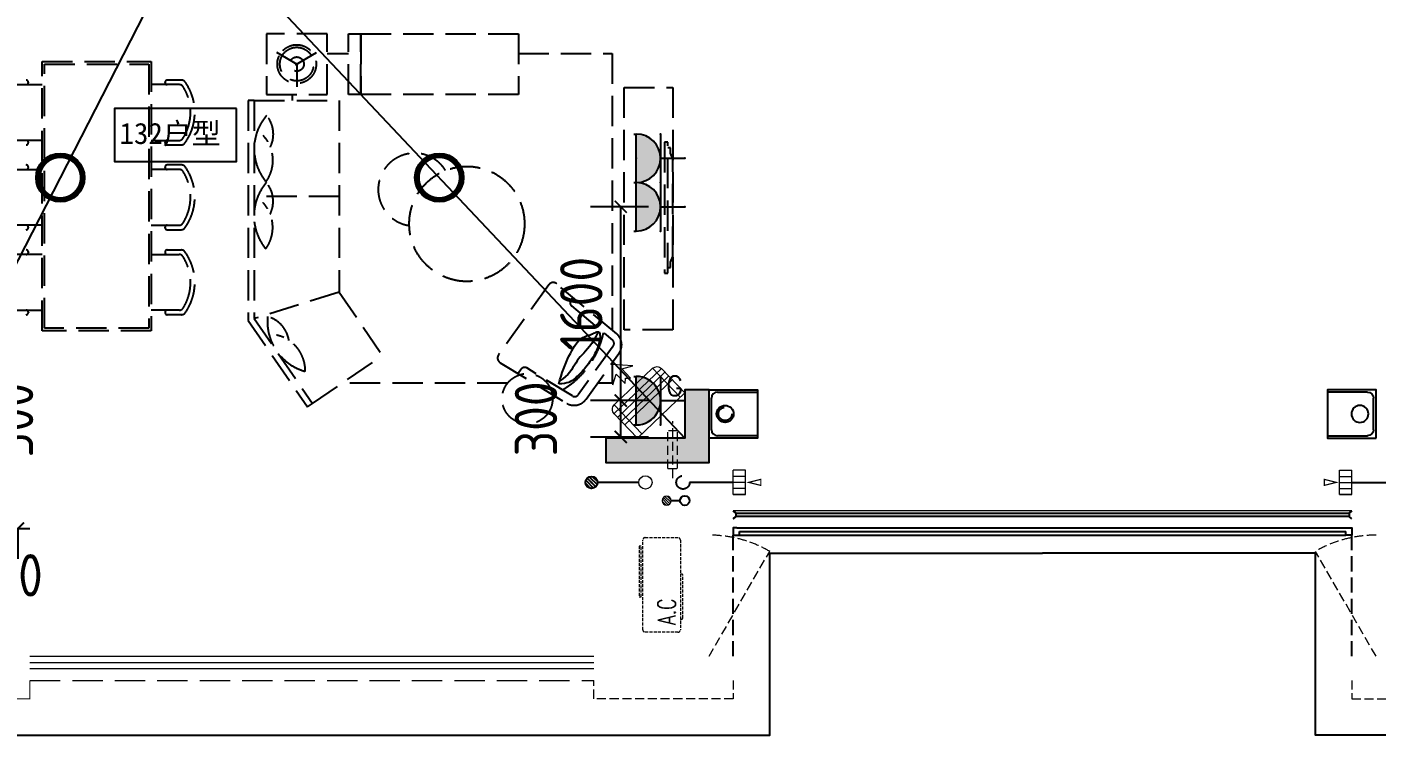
# Model space of a CAD drawing. Extents: x 3002737 to 4077523, y -995787 to -7267.
# Drawn here: x 3616479 to 3627604, y -778619 to -772775 of the extents above; entities that cross this region are included whole.
import ezdxf
from ezdxf.enums import TextEntityAlignment as Align

# ---------------------------------------------------------------- set-up
doc = ezdxf.new("R2010")
doc.units = 0
doc.header["$LTSCALE"] = 1000
doc.header["$MEASUREMENT"] = 0
for name, pattern in [('#P_--_20B1_001_t3$0$DASH', [0.35, 0.25, -0.1]), ('A户型$0$DASH', [0.35, 0.25, -0.1]), ('DASH', [0.35, 0.25, -0.1]), ('HIDDEN', [0.375, 0.25, -0.125])]:
    doc.linetypes.add(name, pattern=pattern)
doc.layers.get('0').update_dxf_attribs({"linetype": 'CONTINUOUS'})
doc.layers.get('Defpoints').update_dxf_attribs({"linetype": 'CONTINUOUS'})
for name, color, linetype in [('!!电气', 1, 'CONTINUOUS'), ('3-栏杆1', 252, 'CONTINUOUS'), ('5fur', 175, 'CONTINUOUS'), ('COLU', 7, 'CONTINUOUS'), ('EQUIP-插座', 3, 'CONTINUOUS'), ('EQUIP-照明', 3, 'CONTINUOUS'), ('LVTRY', 252, 'CONTINUOUS'), ('S-砼墙填充', 251, 'CONTINUOUS'), ('VPIPE-凝结', 150, 'CONTINUOUS'), ('VPIPE-雨水', 4, 'DASH'), ('看线', 185, 'CONTINUOUS'), ('管', 193, 'CONTINUOUS'), ('铝合金', 144, 'CONTINUOUS')]:
    doc.layers.add(name, color=color, linetype=linetype)
for name, color, linetype, lineweight in [('EQUIP_地漏', 7, 'CONTINUOUS', 18), ('VPIPE-废水', 31, 'TG_F', 18), ('WINDOW', 146, 'CONTINUOUS', 20), ('平面-分水线', 189, 'CONTINUOUS', 15), ('平面-栏杆', 56, 'CONTINUOUS', 15), ('平面-看线', 252, 'CONTINUOUS', 15), ('平面-空调室内机', 176, 'CONTINUOUS', 9), ('平面-空调预留孔', 252, 'CONTINUOUS', 15)]:
    doc.layers.add(name, color=color, linetype=linetype, lineweight=lineweight)
doc.styles.add('_TCH_DIM', font='SIMPLEX', dxfattribs={"bigfont": 'GBCBIG'})
doc.styles.add('_TEL_DIM', font='SIMPLEX', dxfattribs={"width": 0.8, "height": 3.5, "bigfont": 'HZTXT'})
doc.styles.get("Standard").update_dxf_attribs({"font": 'gbenor.shx', "bigfont": 'gbcbig.shx'})
doc.styles.add('TG_LINETYPE', font='SIMPLEX', dxfattribs={"width": 0.8, "height": 3, "bigfont": 'HZTXT'})
doc.styles.add('黑体', font='simhei.ttf')
doc.linetypes.add('TG_F', pattern='A,2,-0.3,["F",TG_LINETYPE,S=0.1,R=0,X=-0.23,Y=-0.15],0', length=2.3)
doc.dimstyles.get("Standard").update_dxf_attribs({"dimscale": 100, "dimtxt": 3.5, "dimasz": 1, "dimexe": 2.5, "dimexo": 3, "dimgap": 1.5, "dimtad": 1, "dimdec": 0, "dimzin": 0, "dimdsep": 46, "dimtxsty": 'Standard', "dimblk": 'ARCHTICK', "dimcen": 0.09, "dimadec": 0, "dimazin": 0, "dimtfac": 1, "dimtdec": 0, "dimtix": 1, "dimtmove": 2, "dimatfit": 3, "dimfxl": 1, "dimtolj": 1, "dimtzin": 0, "dimarcsym": 0})

# ---------------------------------------------------------------- blocks, each defined once
blk = doc.blocks.new('dongkong')
at = {"layer": '平面-空调预留孔', "color": 8, "linetype": 'HIDDEN', "ltscale": 0.3}
for p, q in [((-603836.0415180789, 210820.9630630909), (-603836.0415180789, 210510.8096162414)), ((-603836.0415180789, 210820.9630630909), (-603756.0415180789, 210820.9630630909)), ((-603796.0415180789, 210899.900060961), (-603796.0415180789, 210431.4859232727)), ((-603756.0415180789, 210820.9630630909), (-603756.0415180789, 210510.8096162414))]:
    blk.add_line(p, q, dxfattribs=at)
blk.add_lwpolyline([(-603756.0415180789, 210510.8096162414), (-603836.0415180789, 210510.8096162414)], dxfattribs=at)
blk = doc.blocks.new('$lvtry$00000171')
for p, q in [((-74.24621202462731, 10.60660171788186), (-10.60660171788186, 74.24621202462731)), ((-69.81875867368217, -27.39235180270043), (27.39235180242758, 69.81875867368217)), ((-53.03300858900184, -53.03300858886359), (53.03300858900184, 53.03300858886359)), ((-27.39235180242758, -69.81875867368217), (69.81875867368217, 27.39235180270043)), ((10.60660171788186, -74.24621202462731), (74.24621202462731, -10.60660171788186))]:
    blk.add_line(p, q)
blk.add_circle((0, 0), 75)
blk.add_point((0, 0))
blk = doc.blocks.new('$TwtSys$00000141')
at = {"color": 252}
for p, q in [((-47.09803151780761, 3.836055847277748), (-5.041545145413693, 45.89254221967349)), ((-47.09803151780761, 3.836055847277748), (-5.041545145413693, 45.89254221967349)), ((-43.60958444554853, -17.52724007043071), (17.52724007042889, 43.60958444554853)), ((-43.60958444554853, -17.52724007043071), (17.52724007042889, 43.60958444554853)), ((-33.23401871576607, -33.23401871577153), (33.23401871576607, 33.23401871576425)), ((-33.23401871576607, -33.23401871576971), (33.23401871576607, 33.23401871576425)), ((-16.17805684451741, -43.53063328177632), (43.79137317708955, 16.43879673983065)), ((-16.17805684451741, -43.53063328177632), (43.79137317708955, 16.43879673983247)), ((5.715553844029273, -46.12975947626182), (46.12974035062325, -5.715572969671484)), ((5.715553844029273, -46.12975947626182), (46.12974035062325, -5.715572969671484))]:
    blk.add_line(p, q, dxfattribs=at)
blk.add_circle((0, -1.818989403545856e-12), 47, dxfattribs=at)
blk.add_circle((0, -1.818989403545856e-12), 47, dxfattribs=at)
blk = doc.blocks.new('rtyryrtyeeretee')
at = {"layer": '平面-空调预留孔', "color": 252, "linetype": 'DASH', "ltscale": 0.1}
for p, q in [((669748.8674389471, 343882.007023841), (669748.8674389471, 343872.007023841)), ((670121.7031072036, 343872.007023841), (670121.7031072036, 343882.007023841)), ((669758.8674389471, 343862.007023841), (670111.7031072036, 343862.007023841))]:
    blk.add_line(p, q, dxfattribs=at)
blk.add_lwpolyline([(670352.8023801355, 344221.1163422599), (669932.984234771, 344221.1163422599), (669932.984234771, 344206.0022866031), (670352.8023801355, 344206.0022866031)], close=True, dxfattribs=at)
blk.add_lwpolyline([(670402.0143738759, 343882.0070238413), (669662.0143738759, 343882.007023841, -0.414213562373517), (669642.0143738759, 343902.007023841), (669642.0143738764, 344172.007023841, -0.414213562372746), (669662.0143738764, 344192.007023841), (670402.0143738755, 344192.007023841, -0.4142135623727947), (670422.0143738755, 344172.007023841), (670422.0143738759, 343902.0070238415, -0.4142135623733224)], format="xyb", close=True, dxfattribs=at)
for centre, start, end in [((669758.8674389471, 343872.007023841), 180, 270), ((670111.7031072036, 343872.007023841), 270, 0)]:
    blk.add_arc(centre, 10, start, end, dxfattribs=at)
at = {"layer": '平面-空调预留孔', "color": 252, "linetype": 'DASH', "ltscale": 0.1, "style": '_TCH_DIM', "width": 0.7058823529411765}
blk.add_text('A.C', height=146.88, dxfattribs=at).set_placement((669701.4101996182, 343921.6318135191))
blk = doc.blocks.new('dasdasf1sa2f31as32f')
at = {"color": 8}
for p, q in [((-116.0333029678441, 585.5764855154375), (43.31421442719875, 640.474787555806)), ((-22.77745136787416, 585.5073602304651), (-116.0333029678441, 585.5764855154375)), ((-22.77745136787416, 585.5073602304651), (-73.37246493535349, 493.2492008739632)), ((82.68419507401995, 476.5984332799144), (43.31421442719875, 640.474787555806)), ((-473.4737950866693, 259.6563084750783), (-339.4594785901136, 504.0265200089943)), ((-269.8119794043596, 524.3392218776735), (-427.6640969782602, 236.5016507070477)), ((114.6759563127998, 208.4019676803059), (-359.0953820513678, 468.2211672088001)), ((134.6253530689864, 245.484414406435), (-338.8351731522707, 505.1322360634172)), ((-269.8119794043596, 524.3392218776735), (113.7016146283713, 314.0177107195245)), ((-31.30690161697567, 504.4059078391083), (-73.37246493535349, 493.2492008739632)), ((-18.10105440387269, 462.9379765309382), (-31.30690161697567, 504.4059078391083)), ((32.42647185805254, 555.0730752506729), (-18.10105440387269, 462.9379765309382)), ((82.68419507401995, 476.5984332799144), (32.42647185805254, 555.0730752506729)), ((72.34237424354069, 131.9136772763986), (-401.1422099253978, 391.5503122554119)), ((92.58920825674431, 168.8330396253091), (-380.8957810040447, 428.4689359338913)), ((0, 0), (-473.4737950866693, 259.6563084750783)), ((113.7016146283713, 314.0177107195245), (-44.1505029455293, 26.18013954889921)), ((134.0143164967885, 244.3702115339634), (0, 0))]:
    blk.add_line(p, q, dxfattribs=at)
for centre, radius, start, end in [((-294.4793780628825, 479.3591213504569), 51.30000000018548, 61.25933126190097, 151.2593312616622), ((89.03421596984845, 269.0376101925353), 51.29999999996637, 331.2593312598987, 61.25933126186338)]:
    blk.add_arc(centre, radius, start, end, dxfattribs=at)
blk = doc.blocks.new('dfgdfgsf')
at = {"layer": '5fur', "color": 252, "linetype": 'A户型$0$DASH'}
for p, q in [((2094650.822318503, -1252230.379037612), (2094477.879718294, -1252130.530580827)), ((2094632.326403065, -1252230.379037612), (2094805.269003275, -1252130.530580827)), ((2094891.574360784, -1252137), (2095069.08334725, -1252137)), ((2096469.08334725, -1252137), (2097241.400685381, -1252137)), ((2097241.400685381, -1252137), (2097241.400685381, -1254418.310339169)), ((2094641.574360784, -1252214.361104977), (2094641.574360784, -1252414.058018547)), ((2092309.426789955, -1252394.852469392), (2092541.574587486, -1252394.852469392)), ((2092428.013266368, -1252378.292469392), (2092428.013266368, -1252374.612469392)), ((2093673.722385016, -1252394.852469392), (2093441.574587486, -1252394.852469392)), ((2093555.135908604, -1252378.292469392), (2093555.135908604, -1252374.612469392)), ((2093691.615674988, -1252357.542387553), (2093571.695908604, -1252357.542387553)), ((2094241.574360784, -1252525.039726734), (2094241.574360784, -1254340.518235486)), ((2094291.574360784, -1252525.039726734), (2094241.574360784, -1252525.039726734)), ((2094291.574360784, -1252525.039726734), (2094991.574360784, -1252525.039726734)), ((2094291.574360784, -1252525.039726734), (2094291.574360784, -1254325.039726734)), ((2094607, -1252525.039726734), (2094607, -1252475.039726734)), ((2094991.574360784, -1252525.039726734), (2094991.574360784, -1254108.340604206)), ((2092541.574587486, -1252854.852469392), (2092311.389874803, -1252854.852469392)), ((2092428.013266368, -1252875.092469392), (2092428.013266368, -1252871.412469392)), ((2093441.574587486, -1252854.852469392), (2093671.759300168, -1252854.852469392)), ((2093555.135908604, -1252875.092469392), (2093555.135908604, -1252871.412469392)), ((2093571.695908604, -1252891.652469392), (2093689.767644257, -1252891.652469392)), ((2092428.013266368, -1253078.292469392), (2092428.013266368, -1253074.612469392)), ((2093555.135908604, -1253078.292469392), (2093555.135908604, -1253074.612469392)), ((2093691.615674988, -1253057.542387553), (2093571.695908604, -1253057.542387553)), ((2092309.426789955, -1253094.852469392), (2092541.574587486, -1253094.852469392)), ((2093673.722385016, -1253094.852469392), (2093441.574587486, -1253094.852469392)), ((2094991.574360784, -1253316.69016547), (2094291.574360784, -1253316.69016547)), ((2092541.574587486, -1253554.852469392), (2092311.389874803, -1253554.852469392)), ((2092428.013266368, -1253575.092469392), (2092428.013266368, -1253571.412469392)), ((2093441.574587486, -1253554.852469392), (2093671.759300168, -1253554.852469392)), ((2093555.135908604, -1253575.092469392), (2093555.135908604, -1253571.412469392)), ((2093571.695908604, -1253591.652469392), (2093689.767644257, -1253591.652469392)), ((2093571.695908604, -1253758.993599892), (2093689.767644257, -1253758.993599892)), ((2092541.574587486, -1253795.793599892), (2092311.389874803, -1253795.793599892)), ((2092428.013266368, -1253775.553599892), (2092428.013266368, -1253779.233599892)), ((2093441.574587486, -1253795.793599892), (2093671.759300168, -1253795.793599892)), ((2093555.135908604, -1253775.553599892), (2093555.135908604, -1253779.233599892)), ((2094991.574360784, -1254108.340604206), (2094291.574360784, -1254325.039726734)), ((2094991.574360784, -1254108.340604206), (2095349.386070162, -1254630.873648174)), ((2096918.277270381, -1254150.722505105, 0.002232413066440839), (2096902.450986693, -1254172.77328073, 0.002232413066440839)), ((2092309.426789955, -1254255.793599892), (2092541.574587486, -1254255.793599892)), ((2092428.013266368, -1254272.353599892), (2092428.013266368, -1254276.033599892)), ((2093673.722385016, -1254255.793599892), (2093441.574587486, -1254255.793599892)), ((2093555.135908604, -1254272.353599892), (2093555.135908604, -1254276.033599892)), ((2093691.615674988, -1254293.10368173), (2093571.695908604, -1254293.10368173)), ((2096907.431832158, -1254221.459835119, 0.002232413066440839), (2097245.392734059, -1254502.256304488, 0.002232413066440839)), ((2094241.574360784, -1254340.518235486), (2094730.565226994, -1255054.619756192)), ((2094291.574360784, -1254325.039726734), (2094771.819949872, -1255026.370015658)), ((2094771.819949872, -1255026.370015658), (2095349.386070162, -1254630.873648174)), ((2097251.468199237, -1254551.911814707, 0.002232413066440839), (2096963.077048304, -1254953.727568783, 0.002232413066440839)), ((2096490.998517162, -1254743.685695929, 0.002232413066440839), (2096466.671852801, -1254777.580061539, 0.002232413066440839)), ((2096914.088431881, -1254963.862523343, 0.002232413066440839), (2096538.718588234, -1254732.823643679, 0.002232413066440839)), ((2097241.400685381, -1254692.586415223), (2097241.400685381, -1254858.058952631)), ((2096380.286248344, -1254858.058952631), (2095017.614287486, -1254858.058952631)), ((2097241.400685381, -1254858.058952631), (2097122.637756643, -1254858.058952631)), ((2094730.565226994, -1255054.619756192), (2094771.819949872, -1255026.370015658))]:
    blk.add_line(p, q, dxfattribs=at)
at = {"layer": '5fur', "color": 252, "linetype": 'A户型$0$DASH', "extrusion": (-0.677281067979516, 0.735724374311825, 0)}
for p, q in [((2097673.299270959, -1252870.039602342), (2097673.298882234, -1253950.039602342)), ((2097701.88147308, -1252870.039662956), (2097673.299270959, -1252870.039602342)), ((2097701.881084788, -1253950.039662742), (2097701.88147308, -1252870.039662956)), ((2097723.475173426, -1252915.288567976), (2097701.881407711, -1252915.288531041)), ((2097723.475108917, -1252960.537437186), (2097723.475173426, -1252915.288567976)), ((2097741.574591934, -1253005.786331261), (2097723.475108917, -1252960.537437186)), ((2097741.574591969, -1253814.29311868), (2097741.574591934, -1253005.786331261)), ((2097723.474915012, -1253904.790830615), (2097723.474979942, -1253859.54196205)), ((2097723.474979942, -1253859.54196205), (2097741.574591969, -1253814.29311868)), ((2097673.298882234, -1253950.039602342), (2097701.881084788, -1253950.039662742)), ((2097701.881149297, -1253904.790793315), (2097723.474915012, -1253904.790830615))]:
    blk.add_line(p, q, dxfattribs=at)
at = {"layer": '5fur', "color": 252, "linetype": 'A户型$0$DASH', "extrusion": (-2.497360287383323e-06, 1.793016044590853e-06, 0.9999999999952741)}
for p, q in [((2096720.676576636, -1254046.097183408, -9.860223393332035e-08), (2096305.496361987, -1254624.568301424, 2.548135267232965e-07)), ((2097281.30458717, -1254451.567335205, 0.002127006015053112), (2096786.691790702, -1254039.343590815, 0.0001526558718598636)), ((2096931.528056057, -1254553.533940991, 0.001436315756982331), (2096942.922995723, -1254536.850154261, 0.001434858729489896)), ((2096942.922995723, -1254536.850154261, 0.001434858729489896), (2096954.406179669, -1254521.94672153, 0.001436814283040988)), ((2096954.406179669, -1254521.94672153, 0.001436814283040988), (2096966.010774863, -1254508.895372229, 0.001442393859531599)), ((2096966.010774863, -1254508.895372229, 0.001442393859531599), (2096977.769948277, -1254497.76783579, 0.001451808900855944)), ((2096977.769948277, -1254497.76783579, 0.001451808900855944), (2096989.697494064, -1254488.572557939, 0.001465108999307851)), ((2096989.697494064, -1254488.572557939, 0.001465108999307851), (2097001.729715117, -1254481.064849586, 0.001481696348800021)), ((2097001.729715117, -1254481.064849586, 0.001481696348800021), (2097013.783541517, -1254474.936737941, 0.00150081129366253)), ((2097013.783541517, -1254474.936737941, 0.00150081129366253), (2097025.775903343, -1254469.880250205, 0.001521694178197031)), ((2097025.775903343, -1254469.880250205, 0.001521694178197031), (2097037.623730678, -1254465.587413588, 0.001543585346744258)), ((2097037.623730678, -1254465.587413588, 0.001543585346744258), (2097049.243953598, -1254461.750255293, 0.001565725143607644)), ((2097049.243953598, -1254461.750255293, 0.001565725143607644), (2097060.553502188, -1254458.06080253, 0.001587353913124367)), ((2097073.944862677, -1254531.743732482, 0.00175291164061786), (2097056.70518991, -1254555.512024981, 0.001752474896285605)), ((2097060.553502188, -1254458.06080253, 0.001587353913124367), (2097071.469306524, -1254454.211082504, 0.001607711999604078)), ((2097071.469306524, -1254454.211082504, 0.001607711999604078), (2097081.907972523, -1254450.005563644, 0.001626240546731772)), ((2097091.400984752, -1254504.17863186, 0.00174708119897371), (2097073.944862677, -1254531.743732482, 0.00175291164061786)), ((2097081.907972523, -1254450.005563644, 0.001626240546731772), (2097091.784809448, -1254445.698479261, 0.001643183895629896)), ((2097108.936348147, -1254472.110648812, 0.001733374911016661), (2097091.400984752, -1254504.17863186, 0.00174708119897371)), ((2097091.784809448, -1254445.698479261, 0.001643183895629896), (2097101.014802399, -1254441.656503894, 0.001658987186790917)), ((2097101.014802399, -1254441.656503894, 0.001658987186790917), (2097109.512936472, -1254438.246312078, 0.001674095560701083)), ((2097126.413744863, -1254434.833709033, 0.001710184116386237), (2097108.936348147, -1254472.110648812, 0.001733374911016661)), ((2097109.512936472, -1254438.246312078, 0.001674095560701083), (2097117.194196766, -1254435.834578349, 0.001688954157847533)), ((2097117.194196766, -1254435.834578349, 0.001688954157847533), (2097123.973568384, -1254434.787977244, 0.001704008118724509)), ((2097123.973568384, -1254434.787977244, 0.001704008118724509), (2097129.766036422, -1254435.473183298, 0.001719702583818261)), ((2097133.326969316, -1254534.516590455, 0.001906181934359097), (2097129.491203073, -1254547.738375472, 0.001920309516744823)), ((2097129.766036422, -1254435.473183298, 0.001719702583818261), (2097134.486585981, -1254438.256871047, 0.001736482693618591)), ((2097136.545787798, -1254521.225368718, 0.00189038910998196), (2097133.326969316, -1254534.516590455, 0.001906181934359097)), ((2097134.486585981, -1254438.256871047, 0.001736482693618591), (2097138.075760085, -1254443.390778915, 0.001754651333667923)), ((2097139.141832809, -1254507.877747145, 0.001872939870058765), (2097136.545787798, -1254521.225368718, 0.00189038910998196)), ((2097138.075760085, -1254443.390778915, 0.001754651333667923), (2097140.57633347, -1254450.666900875, 0.001773942369753811)), ((2097141.059273079, -1254494.734686826, 0.001854162691212302), (2097139.141832809, -1254507.877747145, 0.001872939870058765)), ((2097140.57633347, -1254450.666900875, 0.001773942369753811), (2097142.056638799, -1254459.762294784, 0.001793947412707553)), ((2097142.229775941, -1254482.119129899, 0.001834465962597953), (2097141.059273079, -1254494.734686826, 0.001854162691212302)), ((2097142.056638799, -1254459.762294784, 0.001793947412707553), (2097142.585008736, -1254470.354018507, 0.001814258073377317)), ((2097142.585008736, -1254470.354018507, 0.001814258073377317), (2097142.229775941, -1254482.119129899, 0.001834465962597953)), ((2096874.742011223, -1254661.141433074, 0.001487442503559144), (2096886.16740081, -1254636.638039271, 0.001472040839545663)), ((2096886.16740081, -1254636.638039271, 0.001472040839545663), (2096897.541033046, -1254613.550130859, 0.001459047906797295)), ((2096897.541033046, -1254613.550130859, 0.001459047906797295), (2096908.870241689, -1254591.955658721, 0.001448621787530691)), ((2096908.870241689, -1254591.955658721, 0.001448621787530691), (2096920.188193702, -1254571.926352288, 0.001440973923626743)), ((2096920.188193702, -1254571.926352288, 0.001440973923626743), (2096931.528056057, -1254553.533940991, 0.001436315756982331)), ((2096978.555845447, -1254642.11396628, 0.001712586497180091), (2096965.49623637, -1254657.928970429, 0.001708328504285817)), ((2096992.655151786, -1254626.738599832, 0.00172022926617732), (2096978.555845447, -1254642.11396628, 0.001712586497180091)), ((2097007.656947393, -1254611.096796784, 0.001729648150935681), (2096992.655151786, -1254626.738599832, 0.00172022926617732)), ((2097023.424024279, -1254594.482482828, 0.001739234491102692), (2097007.656947393, -1254611.096796784, 0.001729648150935681)), ((2097039.819174448, -1254576.189583663, 0.001747379626336532), (2097023.424024279, -1254594.482482828, 0.001739234491102692)), ((2097028.123956079, -1254989.745149375, 0.002459684217082092), (2097297.907276027, -1254613.855711687, 0.002459454573749298)), ((2097056.70518991, -1254555.512024981, 0.001752474896285605), (2097039.819174448, -1254576.189583663, 0.001747379626336532)), ((2097084.820926764, -1254642.43098124, 0.001978537104109002), (2097075.916928541, -1254656.670463727, 0.001981832233114211)), ((2097093.146864362, -1254628.351787833, 0.001974085750346966), (2097084.820926764, -1254642.43098124, 0.001978537104109002)), ((2097100.824506518, -1254614.518795621, 0.001968456811988872), (2097093.146864362, -1254628.351787833, 0.001974085750346966)), ((2097107.845146817, -1254600.910031692, 0.001961589148191223), (2097100.824506518, -1254614.518795621, 0.001968456811988872)), ((2097114.215460938, -1254587.47655188, 0.001953411672857897), (2097107.845146817, -1254600.910031692, 0.001961589148191223)), ((2097119.942124565, -1254574.169412018, 0.001943853299899878), (2097114.215460938, -1254587.47655188, 0.001953411672857897)), ((2097125.031813382, -1254560.939667938, 0.001932842943225488), (2097119.942124565, -1254574.169412018, 0.001943853299899878)), ((2097129.491203073, -1254547.738375472, 0.001920309516744823), (2097125.031813382, -1254560.939667938, 0.001932842943225488)), ((2096320.224456155, -1254689.272991372, 0.0001530527182511676), (2096869.057042156, -1255025.951999643, 0.002127356286666604)), ((2096830.701193889, -1254771.190913843, 0.001574777200042732), (2096841.218622405, -1254742.091274105, 0.001548866887400635)), ((2096841.218622405, -1254742.091274105, 0.001548866887400635), (2096852.145789687, -1254713.977108635, 0.001525746811257278)), ((2096852.145789687, -1254713.977108635, 0.001525746811257278), (2096863.360863406, -1254686.957475577, 0.001505308255390858)), ((2096863.360863406, -1254686.957475577, 0.001505308255390858), (2096874.742011223, -1254661.141433074, 0.001487442503559144)), ((2096906.512963143, -1254748.629422317, 0.001723653385596435), (2096892.320505866, -1254767.581509961, 0.001722191103636028)), ((2096919.188453677, -1254729.629801793, 0.001721242027838521), (2096906.512963143, -1254748.629422317, 0.001723653385596435)), ((2096930.885751867, -1254710.821297365, 0.001716730445593839), (2096919.188453677, -1254729.629801793, 0.001721242027838521)), ((2096942.143632114, -1254692.442558009, 0.001711892054099273), (2096930.885751867, -1254710.821297365, 0.001716730445593839)), ((2096953.500868816, -1254674.732232704, 0.001708500268584601), (2096942.143632114, -1254692.442558009, 0.001711892054099273)), ((2096965.49623637, -1254657.928970429, 0.001708328504285817), (2096953.500868816, -1254674.732232704, 0.001708500268584601)), ((2096994.04120419, -1254763.005898222, 0.001968020190777686), (2096983.531904398, -1254774.071765165, 0.001961615959806373)), ((2097004.581616307, -1254751.377128634, 0.001973492826960133), (2096994.04120419, -1254763.005898222, 0.001968020190777686)), ((2097015.148213483, -1254739.151960464, 0.001977961504445958), (2097004.581616307, -1254751.377128634, 0.001973492826960133)), ((2097025.722620181, -1254726.32129432, 0.001981364017535903), (2097015.148213483, -1254739.151960464, 0.001977961504445958)), ((2097036.232667761, -1254712.973617021, 0.001983678793427757), (2097025.722620181, -1254726.32129432, 0.001981364017535903)), ((2097046.592739305, -1254699.22181194, 0.001984894417521588), (2097036.232667761, -1254712.973617021, 0.001983678793427757)), ((2097056.717217895, -1254685.178762449, 0.00198499947522901), (2097046.592739305, -1254699.22181194, 0.001984894417521588)), ((2097066.520486612, -1254670.95735192, 0.001983982551957197), (2097056.717217895, -1254685.178762449, 0.00198499947522901)), ((2097075.916928541, -1254656.670463727, 0.001981832233114211), (2097066.520486612, -1254670.95735192, 0.001983982551957197)), ((2096802.825664285, -1254863.312097236, 0.001670336719290511), (2096811.382882497, -1254831.910383552, 0.001635403399760982)), ((2096828.708258177, -1254862.665998607, 0.001733816416205514), (2096802.825664286, -1254863.312097235, 0.001670336719292287)), ((2096835.253589595, -1254821.766085822, 0.001676828267105357), (2096809.605521358, -1254838.141552162, 0.001642137273927702)), ((2096811.382882497, -1254831.910383552, 0.001635403399760982), (2096820.715336475, -1254801.166969705, 0.001603586465416917)), ((2096820.715336475, -1254801.166969705, 0.001603586465416917), (2096830.701193889, -1254771.190913843, 0.001574777200042732)), ((2096850.653488163, -1254860.364001276, 0.00178449404391845), (2096828.708258177, -1254862.665998607, 0.001733816416205514)), ((2096857.229593494, -1254804.388490689, 0.001700551959626928), (2096835.253589595, -1254821.766085822, 0.001676828267105357)), ((2096869.232502788, -1254856.590958345, 0.001824127410708698), (2096850.653488163, -1254860.364001276, 0.00178449404391845)), ((2096876.07230745, -1254786.247415743, 0.001715081766723081), (2096857.229593494, -1254804.388490689, 0.001700551959626928)), ((2096885.016450589, -1254851.531722916, 0.001854474324828104), (2096869.232502788, -1254856.590958345, 0.001824127410708698)), ((2096892.320505866, -1254767.581509961, 0.001722191103636028), (2096876.07230745, -1254786.247415743, 0.001715081766723081)), ((2096898.576480116, -1254845.371148091, 0.001877292594559599), (2096885.016450589, -1254851.531722916, 0.001854474324828104)), ((2096910.483739913, -1254838.294086976, 0.001894340028182562), (2096898.576480116, -1254845.371148091, 0.001877292594559599)), ((2096921.309378522, -1254830.485392671, 0.001907374433954168), (2096910.483739913, -1254838.294086976, 0.001894340028182562)), ((2096931.62454449, -1254822.129918279, 0.001918153620153795), (2096921.309378522, -1254830.485392671, 0.001907374433954168)), ((2096941.904373722, -1254813.376125396, 0.001928130366349201), (2096931.62454449, -1254822.129918279, 0.001918153620153795)), ((2096952.239951593, -1254804.226909584, 0.001937537337325601), (2096941.904373722, -1254813.376125396, 0.001928130366349201)), ((2096962.626350837, -1254794.648774905, 0.001946302169168135), (2096952.239951593, -1254804.226909584, 0.001937537337325601)), ((2096973.058644192, -1254784.608225413, 0.001954352497964607), (2096962.626350837, -1254794.648774905, 0.001946302169168135)), ((2096983.531904398, -1254774.071765165, 0.001961615959806373), (2096973.058644192, -1254784.608225413, 0.001954352497964607))]:
    blk.add_line(p, q, dxfattribs=at)
at = {"layer": '5fur', "color": 252, "linetype": 'A户型$0$DASH'}
for points in [[(2094891.574360784, -1251975.039726734), (2094391.574360784, -1251975.039726734), (2094391.574360784, -1252475.039726734), (2094891.574360784, -1252475.039726734)], [(2095169.08334725, -1252475.039726642), (2095069.08334725, -1252475.039726642), (2095069.08334725, -1251975.039726642), (2095169.08334725, -1251975.039726642)], [(2096469.08334725, -1252475.039726642), (2095169.08334725, -1252475.039726642), (2095169.08334725, -1251975.039726642), (2096469.08334725, -1251975.039726642)], [(2092541.574587486, -1252205.039727125), (2093441.574587486, -1252205.039727125), (2093441.574587486, -1254425.039727125), (2092541.574587486, -1254425.039727125)], [(2092561.574587486, -1252225.039727125), (2093421.574587486, -1252225.039727125), (2093421.574587486, -1254405.039727125), (2092561.574587486, -1254405.039727125)], [(2097741.574591951, -1252417.812060538), (2097741.574591951, -1254417.812060538), (2097341.574591951, -1254417.812060538), (2097341.574591951, -1252417.812060538)]]:
    blk.add_lwpolyline(points, close=True, dxfattribs=at)
for points, const_width in [([(2094521.350911075, -1252155.628685681), (2094477.879718293, -1252130.530580827)], 8.888888888888888), ([(2094761.797810494, -1252155.628685681), (2094805.269003274, -1252130.530580827)], 8.88888888888889), ([(2094641.574360784, -1252363.86180884), (2094641.574360784, -1252414.058018547)], 8.88888888888889)]:
    blk.add_lwpolyline(points, dxfattribs=dict(at, const_width=const_width))
for centre, radius in [((2096044.438440045, -1253544.00010533), 475), ((2096543.141975971, -1254987.158089964), 207.8186114890214)]:
    blk.add_circle(centre, radius, dxfattribs=at)
for centre, radius, start, end in [((2092410.549405145, -1252374.986860969), 17.46787387877194, 1.228123127383116, 87.03395093603103), ((2092411.453266368, -1252378.292469392), 16.56, 270, 0), ((2093572.599769826, -1252374.986860969), 17.46787387877194, 92.96604906396895, 178.7718768726169), ((2093571.695908604, -1252378.292469392), 16.56, 180, 270), ((2093673.722385016, -1252431.652469392), 36.8, 31.94119226656599, 90), ((2093691.615674988, -1252394.342387554), 36.8, 35.13970637726662, 90), ((2093366.327405545, -1252623.295752064), 399.0413852635766, 327.4766363576821, 31.94119226656599), ((2093366.327405545, -1252623.295752064), 434.5839883125198, 324.4004392201456, 35.13970637726662), ((2094716.900015383, -1252925.481991468), 426.6264296363831, 139.4268288252116, 219.4425333606681), ((2094202.689006272, -1252803.708540907), 245.7754424505531, 334.4164539123369, 39.3129121215151), ((2092411.453266368, -1252871.412469392), 16.56, 0, 90), ((2093571.695908604, -1252871.412469392), 16.56, 90, 180), ((2093671.759300168, -1252818.052469392), 36.8, 270, 327.4766363576821), ((2094143.900273647, -1253019.424539241), 301.1155695800327, 323.9756232806231, 42.79881660041365), ((2092411.453266368, -1252875.092469392), 16.56, 270, 0), ((2093571.695908604, -1252875.092469392), 16.56, 180, 270), ((2093689.767644257, -1252854.852469392), 36.8, 270, 324.4004392201456), ((2095613.000119922, -1253260.747055889), 300, 31.73926190336141, 261.688380316601), ((2092410.549405145, -1253074.986860969), 17.46787387877194, 1.228123127383116, 87.03395093603103), ((2092411.453266368, -1253078.292469392), 16.56, 270, 0), ((2093572.599769826, -1253074.986860969), 17.46787387877194, 92.96604906396895, 178.7718768726169), ((2093571.695908604, -1253078.292469392), 16.56, 180, 270), ((2093691.615674988, -1253094.342387554), 36.8, 35.13970637726662, 90), ((2093366.327405545, -1253323.295752064), 434.5839883125198, 324.4004392201456, 35.13970637726662), ((2093673.722385016, -1253131.652469392), 36.8, 31.94119226656599, 90), ((2093366.327405545, -1253323.295752064), 399.0413852635766, 327.4766363576821, 31.94119226656599), ((2094715.23085386, -1253478.909436044), 426.6264296363831, 139.4268288252116, 219.4425333606681), ((2094201.019844748, -1253357.135985482), 245.7754424505531, 334.4164539123369, 39.3129121215151), ((2094142.231112124, -1253572.851983817), 301.1155695800327, 323.9756232806231, 42.79881660041365), ((2093671.759300168, -1253518.052469392), 36.8, 270, 327.4766363576821), ((2092411.453266368, -1253571.412469392), 16.56, 0, 90), ((2092411.453266368, -1253575.092469392), 16.56, 270, 0), ((2093571.695908604, -1253571.412469392), 16.56, 90, 180), ((2093571.695908604, -1253575.092469392), 16.56, 180, 270), ((2093689.767644257, -1253554.852469392), 36.8, 270, 324.4004392201456), ((2092411.453266368, -1253775.553599892), 16.56, 0, 90), ((2093571.695908604, -1253775.553599892), 16.56, 90, 180), ((2093689.767644257, -1253795.793599892), 36.8, 35.59956077985439, 90), ((2092411.453266368, -1253779.233599892), 16.56, 270, 0), ((2093571.695908604, -1253779.233599892), 16.56, 180, 270), ((2093671.759300168, -1253832.593599892), 36.8, 32.52336364231787, 90), ((2093366.327405545, -1254027.35031722), 399.0413852635766, 328.058807733434, 32.52336364231787), ((2093366.327405545, -1254027.35031722), 434.5839883125198, 324.8602936227334, 35.59956077985439), ((2096932.44772826, -1254194.302542327, 0.002232413066440839), 36.92307692428243, 144.3322397251706, 227.3503291280219), ((2092411.453266368, -1254272.353599892), 16.56, 0, 90), ((2092410.549405145, -1254275.659208315), 17.46787387877194, 272.9660490639689, 358.7718768726169), ((2093571.695908604, -1254272.353599892), 16.56, 90, 180), ((2093572.599769826, -1254275.659208315), 17.46787387877194, 181.2281231273831, 267.033950936031), ((2093673.722385016, -1254218.993599892), 36.8, 270, 328.058807733434), ((2093691.615674988, -1254256.30368173), 36.8, 270, 324.8602936227334), ((2094825.785494679, -1254350.08124214), 426.6264296363831, 174.4352511586671, 254.4509556893775), ((2094334.750811015, -1254545.341772183), 245.7754424505531, 9.424876234350627, 74.3213344510711), ((2094410.354445037, -1254755.754693706), 301.1155695800327, 358.9840456094636, 77.80723892462674), ((2097221.47145491, -1254530.382556307, 0.002232413066440839), 36.92307730261101, 324.3322462534843, 49.61895182206256), ((2096520.995258738, -1254765.214957017, 0.002232413066440839), 36.92307663428325, 61.31415097385329, 144.3322403767046), ((2096933.080304472, -1254932.198310338, 0.002232413066440839), 36.92307692675509, 239.04509905129, 324.3322457494611)]:
    blk.add_arc(centre, radius, start, end, dxfattribs=at)
at = {"layer": '5fur', "color": 252, "linetype": 'A户型$0$DASH', "extrusion": (-2.497360287383324e-06, 1.793016044590853e-06, 0.9999999999952743)}
for centre, radius, start, end in [((2096756.672659991, -1254071.932285215, -7.484791822926609), 44.30769190802064, 47.35024276160509, 144.3322404756614), ((2097197.918122744, -1254542.091506388, -7.484791822926608), 123.0769230716424, 324.3322462716632, 47.35024206220756), ((2096341.492445329, -1254650.403403935, -7.484791822926609), 44.30769230758421, 144.332239725803, 241.3141476159066), ((2096928.13480281, -1254917.98094357, -7.484791822926607), 123.0769233569632, 241.3141501232613, 324.3322460763749)]:
    blk.add_arc(centre, radius, start, end, dxfattribs=at)
at = {"layer": '5fur', "color": 252, "linetype": 'A户型$0$DASH', "extrusion": (-2.497360287383323e-06, 1.793016044590853e-06, 0.9999999999952741)}
blk.add_arc((2096474.648157021, -1254297.889755153, -7.484791822926612), 711.6016947117799, 300.0362037319193, 348.4968268405142, dxfattribs=at)
at = {"layer": '5fur', "color": 252, "linetype": 'A户型$0$DASH'}
for major_axis, ratio, start_param, end_param in [((-113.2638872716998, 113.2638872716998), 0.9999999999997511, 4.712388980384682, 10.99557428756427), ((-98.16203563551878, 98.16203563551878), 0.999999999998388, 4.712388980384681, 10.99557428756427), ((-41.53009199966709, 41.53009199966709), 0.9999999999975253, 4.71238898038469, 10.99557428756428)]:
    blk.add_ellipse((2094641.574360784, -1252225.039726734), major_axis=major_axis, ratio=ratio, start_param=start_param, end_param=end_param, dxfattribs=at)
blk = doc.blocks.new('DFSFSF')
at = {"layer": '平面-分水线'}
for p, q in [((697141.9143252881, 775567.7311356195), (697141.9143252881, 775667.5561356199)), ((697342.3369560526, 775667.5561356199), (697142.6869560517, 775667.5561356199)), ((697193.1069603423, 775567.7311356195), (697193.1069603423, 775667.5561356199)), ((697242.5119560522, 775567.7311356195), (697242.5119560522, 775667.5561356199)), ((697291.916951762, 775567.7311356195), (697291.916951762, 775667.5561356199)), ((697342.3369560526, 775667.5561356199), (697342.3369560526, 775567.7311356195)), ((697342.3369560526, 775567.7311356195), (697342.3369560526, 775667.5561356199)), ((697342.3369560526, 775567.7311356195), (697142.6869560517, 775567.7311356195))]:
    blk.add_line(p, q, dxfattribs=at)
blk = doc.blocks.new('DFGDGDGD')
at = {"layer": '平面-分水线', "const_width": 10}
blk.add_lwpolyline([(697267.5119560522, 775440.6606483405), (697242.5119560522, 775540.6606483405), (697217.5119560522, 775440.6606483405)], close=True, dxfattribs=at)
blk.add_blockref('DFSFSF', (0, 0))
blk = doc.blocks.new('GDGDGRD')
at = {"layer": 'S-砼墙填充'}
h = blk.add_hatch(color=252, dxfattribs=at)
h.dxf.hatch_style = 1
h.paths.add_polyline_path([(442866.5580736538, 288915.3640138778), (442666.5580736538, 288915.3640138778), (442666.5580736538, 288515.3640138778), (442016.5580688668, 288515.3640028661), (442016.5580688668, 288315.3640028661), (442866.5580736538, 288315.3640138778)])
at = {"layer": 'COLU', "color": 252}
blk.add_lwpolyline([(442866.5580736538, 288915.3640138778), (442666.5580736538, 288915.3640138778), (442666.5580736538, 288515.3640138778), (442016.5580688668, 288515.3640028661), (442016.5580688668, 288315.3640028661), (442866.5580736538, 288315.3640138778)], close=True, dxfattribs=at)
blk = doc.blocks.new('A$C3EB2330C')
at = {"layer": '管', "color": 252}
for p, q in [((-0.0007213222561404109, 379.9995217677206), (329.9992786777439, 379.9995217677206)), ((379.9992786777439, 329.9995217677206), (379.9992786777439, 69.99952176772058)), ((329.9992786777439, 19.99952176772058), (-0.0007213222561404109, 19.99952176772058))]:
    blk.add_line(p, q, dxfattribs=at)
blk.add_lwpolyline([(399.9992786777439, 399.9995217677206), (399.9992786777439, -0.000478232279419899), (-0.0007213222561404109, -0.000478232279419899), (-0.0007213222561404109, 399.9995217677206)], close=True, dxfattribs=at)
for centre, start, end in [((329.9992786777439, 329.9995217677206), 0, 90), ((329.9992786777439, 69.99952176772058), 270, 360)]:
    blk.add_arc(centre, 50, start, end, dxfattribs=at)
blk.add_ellipse((267.4755955390865, 199.9995217677206), major_axis=(-49.49747468307308, -49.49747468307304), ratio=0.9999999999994058, start_param=-0.7853981633977454, end_param=5.49778714378184, dxfattribs=at)
blk = doc.blocks.new('A$C100F5A36')
at = {"color": 252}
blk.add_lwpolyline([(30154.52934240503, -14262.58470323472), (29148.52934240503, -14262.58470323472), (29148.52934240503, -14698.58470323472), (30154.52934240503, -14698.58470323472)], close=True, dxfattribs=at)
at = {"color": 252, "const_width": 8}
blk.add_lwpolyline([(28452.46589628328, -18982.4004392249), (28452.46589628328, -19132.4004392249), (28152.46589628328, -19132.4004392249), (28152.46589627955, -18982.39992552157)], dxfattribs=at)
at = {"layer": '3-栏杆1', "color": 252}
for p, q in [((34272.73454562854, -17600.18751591793), (34252.4659152315, -17582.39993760339)), ((34252.4659152315, -17582.39993760339), (34272.73454544833, -17600.18751575961)), ((34272.73454544554, -17629.46979561797), (34252.46593878139, -17649.31667065364)), ((34252.46593878139, -17649.31667065364), (34272.73454544554, -17629.46979561797)), ((34272.73454544833, -17600.18751575961), (34272.73454544554, -17629.46979561797)), ((34272.73454544833, -17600.25359323563), (39332.19722243678, -17600.2091128896)), ((39332.19722243957, -17629.49138294405), (34272.73454544554, -17629.53584342543)), ((39332.19722225657, -17600.18751520605), (39352.46585265361, -17582.39993689151)), ((39352.46585265361, -17582.39993689151), (39332.19722243678, -17600.18751504773)), ((39332.19722243678, -17600.18751504773), (39332.19722243957, -17629.46979490609)), ((39352.46582910372, -17649.31666994176), (39332.19722243957, -17629.46979490609))]:
    blk.add_line(p, q, dxfattribs=at)
at = {"layer": 'VPIPE-凝结', "color": 252, "ltscale": 0.1}
blk.add_line((33472.46350078378, -17347.39991877403), (33132.4659002577, -17347.39994902932), dxfattribs=at)
at = {"layer": 'VPIPE-凝结', "color": 252}
for p, q in [((34252.46590564353, -17347.44158144388), (33892.46828849334, -17347.4416414554)), ((39352.46587591479, -17347.44158144388), (39712.46349306498, -17347.4416414554))]:
    blk.add_line(p, q, dxfattribs=at)
at = {"layer": 'VPIPE-凝结', "color": 252, "ltscale": 0.1}
blk.add_lwpolyline([(33740.06829975545, -17497.39993190137), (33812.46829975583, -17497.39993010089)], dxfattribs=at)
at = {"layer": 'VPIPE-凝结', "color": 252}
blk.add_circle((33852.46829975583, -17497.39993010089), 40, dxfattribs=at)
at = {"layer": 'VPIPE-废水', "color": 252}
blk.add_circle((33527.46350078378, -17347.39991877403), 55, dxfattribs=at)
at = {"layer": 'VPIPE-雨水', "color": 252}
for centre in [(34185.00099501293, -16782.39991753967), (33837.46829975583, -17347.39993190137)]:
    blk.add_circle(centre, 55, dxfattribs=at)
at = {"layer": 'WINDOW', "color": 252, "linetype": 'DASH', "ltscale": 0.3}
for points in [[(34052.46590488218, -18782.39992363122), (34552.46590488078, -17916.37451984803, 0.1316524975897076), (34052.4659048724, -17782.39992363285)], [(39552.46587667614, -18782.39992363122), (39052.46587667754, -17916.37451984803, -0.1316524975897076), (39552.46587668592, -17782.39992363285)]]:
    blk.add_lwpolyline(points, format="xyb", dxfattribs=at)
at = {"layer": '平面-栏杆', "color": 252}
for points in [[(28452.46590083651, -18832.39992489642), (33102.46590083279, -18832.39992643753)], [(28452.46590083651, -18882.39992489549), (33102.46590083279, -18882.39992643753)]]:
    blk.add_lwpolyline(points, dxfattribs=at)
at = {"layer": '平面-看线', "color": 252}
blk.add_line((39352.46588056535, -17582.39991239621), (34252.46590099484, -17582.39992510923), dxfattribs=at)
blk.add_lwpolyline([(28452.46590083651, -18782.39992489712), (33102.46590083279, -18782.39992643776)], dxfattribs=at)
at = {"layer": '平面-看线', "color": 252, "linetype": 'DASH'}
blk.add_lwpolyline([(28452.46590083651, -18982.3999248941), (33102.46591905132, -18982.3990503177)], dxfattribs=at)
at = {"layer": '平面-看线', "color": 252, "linetype": 'DASH', "ltscale": 0.3}
for points in [[(34252.46586587606, -18982.39991605002), (34252.46586587606, -19132.39991605002), (33102.46590319369, -19132.39992691018), (33102.46592168696, -18982.3990503177)], [(39352.46591112949, -18982.39991605002), (39352.46591112949, -19132.39991605002), (40502.46587381139, -19132.39992691018), (40502.46585531812, -18982.3990503177)]]:
    blk.add_lwpolyline(points, dxfattribs=at)
at = {"layer": '看线', "color": 252, "linetype": '#P_--_20B1_001_t3$0$DASH', "ltscale": 0.5}
for points in [[(34252.46586863976, -18782.39991455898), (34252.46587143326, -17782.39992514765)], [(39352.46591291856, -18782.39991455898), (39352.46591012506, -17782.39992514765)]]:
    blk.add_lwpolyline(points, dxfattribs=at)
at = {"layer": '看线', "color": 252}
for points in [[(14202.46591712767, -18232.39991673001), (14202.46592108952, -19432.39991605002), (34552.46690135682, -19432.39991605002), (34552.46170119429, -17932.39991721977), (36802.46589077916, -17932.39992461284)], [(59402.46586443065, -18232.39991673001), (59402.4658604688, -19432.39991605002), (39052.4648802015, -19432.39991605002), (39052.47008036403, -17932.39991721977), (36802.46589077916, -17932.39992461284)]]:
    blk.add_lwpolyline(points, dxfattribs=at)
at = {"layer": '铝合金', "color": 252}
for points in [[(34282.44987742137, -17722.38274279772), (34252.44987848355, -17722.3907262783), (34252.46584789362, -17782.39992510923), (34302.46584612317, -17782.38661930803), (34302.45786264213, -17752.38662037044)], [(34252.45786441257, -17752.39992617141), (34252.46584789362, -17782.39992510923), (34302.46584612317, -17782.38661930803), (34302.46318496251, -17772.38661966217), (34302.46318496251, -17772.38661966217), (34302.45786019368, -17752.37741941563)], [(34282.44970933441, -17722.38274284336), (39322.44985911669, -17722.39869675925)], [(34302.45786019368, -17752.37741941563), (39302.45784330554, -17752.40401801793)], [(34302.46584367426, -17782.37741835322), (39302.46582678612, -17782.40401695564)], [(39322.44985911669, -17722.39869675925), (39352.44985805452, -17722.39071327855), (39352.46582746413, -17782.39991210937), (39302.46582923457, -17782.41321791045), (39302.45784575399, -17752.41321897274)], [(39352.45784398355, -17752.39991317166), (39352.46582746413, -17782.39991210937), (39302.46582923457, -17782.41321791045), (39302.46316807438, -17772.41321826458), (39302.46316807438, -17772.41321826458), (39302.45784330554, -17752.40401801793)]]:
    blk.add_lwpolyline(points, dxfattribs=at)
at = {"color": 252}
blk.add_blockref('GDGDGRD', (-408814.112811693, -305497.7630110036), dxfattribs=at)
at = {"color": 252, "xscale": -1, "rotation": 90}
blk.add_blockref('DFGDGDGD', (809920.0220412612, 679895.0703746097), dxfattribs=at)
at = {"color": 252}
for name, p, rotation in [('DFGDGDGD', (-736315.0902597024, 679895.0703746097), 270), ('rtyryrtyeeretee', (377697.9695516862, -688225.3473775827), 90)]:
    blk.add_blockref(name, p, dxfattribs=dict(at, rotation=rotation))
at = {"layer": 'EQUIP_地漏', "color": 252, "xscale": 0.8, "yscale": -0.8, "zscale": 0.8, "rotation": 180}
blk.add_blockref('$TwtSys$00000141', (33702.46829975583, -17497.39993190137), dxfattribs=at)
at = {"layer": 'LVTRY', "color": 252, "xscale": 0.6666666667107825, "yscale": 0.6666666667107825, "rotation": 269.9999999939778}
blk.add_blockref('$lvtry$00000171', (33082.46590025444, -17347.39994902397), dxfattribs=at)
at = {"layer": 'WINDOW', "color": 252}
blk.add_blockref('dfgdfgsf', (-2063989.108700188, 1238329.789241821), dxfattribs=at)
at = {"layer": '平面-空调室内机', "color": 252, "ltscale": 0.3, "xscale": -1, "rotation": 180}
blk.add_blockref('dongkong', (637548.5188299539, 193588.2930669917), dxfattribs=at)
at = {"layer": '平面-空调预留孔', "color": 252, "xscale": -1, "rotation": 15.00000000331026}
blk.add_blockref('dasdasf1sa2f31as32f', (33462.30869305134, -16982.3999176845), dxfattribs=at)
at = {"layer": '管', "color": 252, "rotation": 180}
blk.add_blockref('A$C3EB2330C', (34452.4765905519, -16582.40039577195), dxfattribs=at)
at = {"layer": '管', "color": 252, "xscale": -1, "rotation": 180}
blk.add_blockref('A$C3EB2330C', (39152.45519100642, -16582.40039577195), dxfattribs=at)
at = {"color": 252, "style": '黑体'}
blk.add_text('132户型', height=175, dxfattribs=at).set_placement((29190.76958350558, -14554.77181879804))
blk = doc.blocks.new('$equip$00001150')
at = {"const_width": 0.1}
blk.add_lwpolyline([(-0.4500000000007276, 0, 1), (0.4500000000007276, 0, 1)], format="xyb", close=True, dxfattribs=at)
blk.add_circle((0, 0), 0.5)
at = {"flags": 9}
blk.add_attdef('A', (0, 0), '', height=2e-05, dxfattribs=at)
blk = doc.blocks.new('$equip$00001237')
for p, q in [((-0.5, 1.05000000000291), (-0.5, 1)), ((-0.5, 1), (0.5, 1)), ((0.5, 1.05000000000291), (0.5, 1)), ((0.5, 0.5), (-0.5, 0.5)), ((0, 0.5), (0, 0))]:
    blk.add_line(p, q)
blk.add_arc((0, 1), 0.500000000000025, 180, 0)
for p in [(0, 1), (-0.5, 0.5), (0.5, 0.5), (0, 0)]:
    blk.add_point(p)
for points in [[(0.4330127018911298, 0.75), (-0.4330127018911298, 0.75), (0.5, 1), (-0.5, 1)], [(0.25, 0.5669872981088702), (-0.25, 0.5669872981088702), (0.4330127018911298, 0.75), (-0.4330127018911298, 0.75)], [(0, 0.5), (0, 0.5), (0.25, 0.5669872981088702), (-0.25, 0.5669872981088702)]]:
    blk.add_solid(points)
at = {"flags": 9}
blk.add_attdef('A', (0, 0), '', height=2e-05, dxfattribs=at)
blk = doc.blocks.new('$equip$00001764')
for p, q in [((-0.5, 1.049999999999272), (-0.5, 1)), ((-0.5, 1), (0.5, 1)), ((0.5, 1.049999999999272), (0.5, 1)), ((0.5, 0.5), (-0.5, 0.5)), ((0, 0.5), (0, 0))]:
    blk.add_line(p, q)
blk.add_arc((0, 1), 0.500000000000025, 180, 0)
for p in [(-0.5, 0.5), (0.5, 0.5), (0, 0)]:
    blk.add_point(p)
for points in [[(0.4330127018911298, 0.75), (-0.4330127018911298, 0.75), (0.5, 1), (-0.5, 1)], [(0.25, 0.5669872981052322), (-0.25, 0.5669872981052322), (0.4330127018911298, 0.75), (-0.4330127018911298, 0.75)], [(0, 0.5), (0, 0.5), (0.25, 0.5669872981052322), (-0.25, 0.5669872981052322)]]:
    blk.add_solid(points)
at = {"color": 7, "style": '_TEL_DIM'}
blk.add_attdef('$TEXT$', text='', height=0.4, dxfattribs=at).set_placement((0.3030595533709857, 0.2110205339395179), align=Align.MIDDLE_CENTER)
at = {"color": 7, "style": '_TEL_DIM', "flags": 1}
blk.add_attdef('A', text='', height=2e-05, dxfattribs=at).set_placement((0, 0), align=Align.MIDDLE_CENTER)
blk = doc.blocks.new('_ArchTick')
at = {"color": 0, "linetype": 'ByBlock', "const_width": 0.15}
blk.add_lwpolyline([(-0.5, -0.5), (0.5, 0.5)], dxfattribs=at)
blk = doc.blocks.new('*D305')
at = {"layer": '!!电气', "color": 0, "lineweight": -2, "transparency": 16777216}
for p, q in [((3621604.269084553, -775859.4623339651), (3621125.915271272, -775859.4623339651)), ((3621375.915271272, -776159.4623339651), (3621375.915271272, -775859.4623339651)), ((3621604.269084553, -776159.4623339651), (3621125.915271272, -776159.4623339651))]:
    blk.add_line(p, q, dxfattribs=at)
at = {"layer": 'Defpoints', "color": 0, "transparency": 16777216}
for p in [(3621375.915271272, -775859.4623339651), (3621904.269084553, -775859.4623339651), (3621904.269084553, -776159.4623339651)]:
    blk.add_point(p, dxfattribs=at)
at = {"layer": '!!电气', "color": 0, "lineweight": -2, "transparency": 16777216, "xscale": 100, "yscale": 100, "zscale": 100}
for p, rotation in [((3621375.915271272, -775859.4623339651), 90), ((3621375.915271272, -776159.4623339651), 270)]:
    blk.add_blockref('_ArchTick', p, dxfattribs=dict(at, rotation=rotation))
at = {"layer": '!!电气', "color": 0, "transparency": 16777216, "insert": (3620676.844313438, -776009.4623339644), "char_height": 350, "attachment_point": 5, "rotation": 90}
blk.add_mtext('\\A1;300', dxfattribs=at)
blk = doc.blocks.new('*D306')
at = {"layer": '!!电气', "color": 0, "lineweight": -2, "transparency": 16777216}
for p, q in [((3621604.269084559, -774259.4623339651), (3621125.915271272, -774259.4623339651)), ((3621375.915271272, -775859.4623339651), (3621375.915271272, -774259.4623339651)), ((3621604.269084559, -775859.4623339651), (3621125.915271272, -775859.4623339651))]:
    blk.add_line(p, q, dxfattribs=at)
at = {"layer": 'Defpoints', "color": 0, "transparency": 16777216}
for p in [(3621375.915271272, -774259.4623339651), (3621904.269084559, -774259.4623339651), (3621904.269084559, -775859.4623339651)]:
    blk.add_point(p, dxfattribs=at)
at = {"layer": '!!电气', "color": 0, "lineweight": -2, "transparency": 16777216, "xscale": 100, "yscale": 100, "zscale": 100}
for p, rotation in [((3621375.915271272, -774259.4623339651), 90), ((3621375.915271272, -775859.4623339651), 270)]:
    blk.add_blockref('_ArchTick', p, dxfattribs=dict(at, rotation=rotation))
at = {"layer": '!!电气', "color": 0, "transparency": 16777216, "insert": (3621050.915271272, -775059.4623339645), "char_height": 350, "attachment_point": 5, "rotation": 90}
blk.add_mtext('\\A1;1600', dxfattribs=at)
blk = doc.blocks.new('*D307')
at = {"layer": '!!电气', "color": 0, "lineweight": -2, "transparency": 16777216}
for p, q in [((3615954.257673302, -775868.9725530492), (3616297.663465139, -775868.9725530492)), ((3616047.663465139, -776168.9740871135), (3616047.663465139, -775868.9725530492)), ((3615954.223235078, -776168.9740871135), (3616297.663465139, -776168.9740871135))]:
    blk.add_line(p, q, dxfattribs=at)
at = {"layer": 'Defpoints', "color": 0, "transparency": 16777216}
for p in [(3615654.257673302, -775868.9725530492), (3616047.663465139, -775868.9725530492), (3615654.223235078, -776168.9740871135)]:
    blk.add_point(p, dxfattribs=at)
at = {"layer": '!!电气', "color": 0, "lineweight": -2, "transparency": 16777216, "xscale": 100, "yscale": 100, "zscale": 100}
for p, rotation in [((3616047.663465139, -775868.9725530492), 90), ((3616047.663465139, -776168.9740871135), 270)]:
    blk.add_blockref('_ArchTick', p, dxfattribs=dict(at, rotation=rotation))
at = {"layer": '!!电气', "color": 0, "transparency": 16777216, "insert": (3616356.06804257, -776018.9733200807), "char_height": 350, "attachment_point": 5, "rotation": 90}
blk.add_mtext('\\A1;300', dxfattribs=at)
blk = doc.blocks.new('*D317')
at = {"layer": '!!电气', "color": 0, "lineweight": -2, "transparency": 16777216}
for p, q in [((3616204.246256984, -776915.2508532684), (3616104.246256984, -776915.2508532684)), ((3616204.246256984, -776915.2508532684), (3616404.246256984, -776915.2508532684)), ((3616204.246256984, -776921.3943566736), (3616204.246256984, -777165.2508532684)), ((3616404.246256984, -776915.2508532684), (3616504.246256984, -776915.2508532684)), ((3616404.246256984, -776921.3943566736), (3616404.246256984, -777165.2508532684))]:
    blk.add_line(p, q, dxfattribs=at)
at = {"layer": 'Defpoints', "color": 0, "transparency": 16777216}
for p in [(3616204.246256984, -776621.3943566736), (3616404.246256984, -776621.3943566736), (3616404.246256984, -776915.2508532684)]:
    blk.add_point(p, dxfattribs=at)
at = {"layer": '!!电气', "color": 0, "lineweight": -2, "transparency": 16777216, "xscale": 100, "yscale": 100, "zscale": 100}
blk.add_blockref('_ArchTick', (3616204.246256984, -776915.2508532684), dxfattribs=at)
at = {"layer": '!!电气', "color": 0, "lineweight": -2, "transparency": 16777216, "xscale": 100, "yscale": 100, "zscale": 100, "rotation": 180}
blk.add_blockref('_ArchTick', (3616404.246256984, -776915.2508532684), dxfattribs=at)
at = {"layer": '!!电气', "color": 0, "transparency": 16777216, "insert": (3616304.246256984, -777300.8692441303), "char_height": 350, "attachment_point": 5}
blk.add_mtext('\\A1;200', dxfattribs=at)

msp = doc.modelspace()

# ---------------------------------------------------------------- block references
at = {"layer": '!!电气'}
msp.add_blockref('A$C100F5A36', (3588051.791772626, -759186.5741692535), dxfattribs=at)

# ---------------------------------------------------------------- next in the draw order: linework, layer by layer
at = {"layer": '!!电气', "color": 1}
msp.add_lwpolyline([(3615654.223235078, -776168.9740869156), (3617854.25842541, -771868.9740942279), (3617854.258425889, -771868.9740932914), (3621904.269084553, -776168.9740876199)], dxfattribs=at)

# ---------------------------------------------------------------- next in the draw order: block references
at = {"layer": 'EQUIP-插座', "color": 2, "xscale": 400, "yscale": 400, "zscale": 400, "rotation": 90}
for p in [(3621904.269084548, -773859.462333977), (3621904.269084596, -774259.462333977)]:
    msp.add_blockref('$equip$00001237', p, dxfattribs=at)
at = {"layer": 'EQUIP-插座', "color": 2}
ref = msp.add_blockref('$equip$00001764', (3621904.237034587, -775859.4623339651), dxfattribs=dict(at, xscale=400, yscale=400, zscale=400, rotation=89.99999999870322))
ref.add_attrib('$TEXT$', 'G', dxfattribs={"layer": '0', "color": 7, "height": 160, "style": '_TEL_DIM'}).set_placement((3621819.828821014, -775738.238512615), align=Align.MIDDLE_CENTER)
at = {"layer": 'EQUIP-照明', "color": 2, "xscale": 400, "yscale": 400, "zscale": 400}
for p in [(3616754.240830244, -774018.9740905717), (3619879.26375522, -774018.9740904556)]:
    msp.add_blockref('$equip$00001150', p, dxfattribs=at)

# ---------------------------------------------------------------- next in the draw order: dimensions: what is measured, and where the dimension line sits
at = {"layer": '!!电气', "color": 1}
dim = msp.add_linear_dim(base=(3621375.915271272, -774259.4623339651), p1=(3621904.269084559, -775859.4623339651), p2=(3621904.269084559, -774259.4623339651), angle=90, dimstyle='Standard', override={"dimzin": 8}, dxfattribs=at)
dim.commit()
dim.dimension.update_dxf_attribs({"geometry": '*D306', "text_midpoint": (3621050.915271272, -775059.4623339645)})
for base, p1, p2, picture, middle in [((3621375.915271272, -775859.4623339651), (3621904.269084553, -776159.4623339651), (3621904.269084553, -775859.4623339651), '*D305', (3620676.844313438, -776009.4623339644)), ((3616047.663465139, -775868.9725530492), (3615654.223235078, -776168.9740871135), (3615654.257673302, -775868.9725530492), '*D307', (3616356.06804257, -776018.9733200807))]:
    dim = msp.add_linear_dim(base=base, p1=p1, p2=p2, angle=90, dimstyle='Standard', override={"dimzin": 8}, dxfattribs=at)
    dim.commit()
    dim.dimension.update_dxf_attribs({"geometry": picture, "text_midpoint": middle, "dimtype": 128})
at = {"layer": '!!电气'}
dim = msp.add_linear_dim(base=(3616404.246256984, -776915.2508532684), p1=(3616204.246256984, -776621.3943566736), p2=(3616404.246256984, -776621.3943566736), dimstyle='Standard', override={"dimzin": 8}, dxfattribs=at)
dim.commit()
dim.dimension.update_dxf_attribs({"geometry": '*D317', "text_midpoint": (3616304.246256984, -777300.8692441303), "dimtype": 128})

doc.saveas('drawing.dxf')
